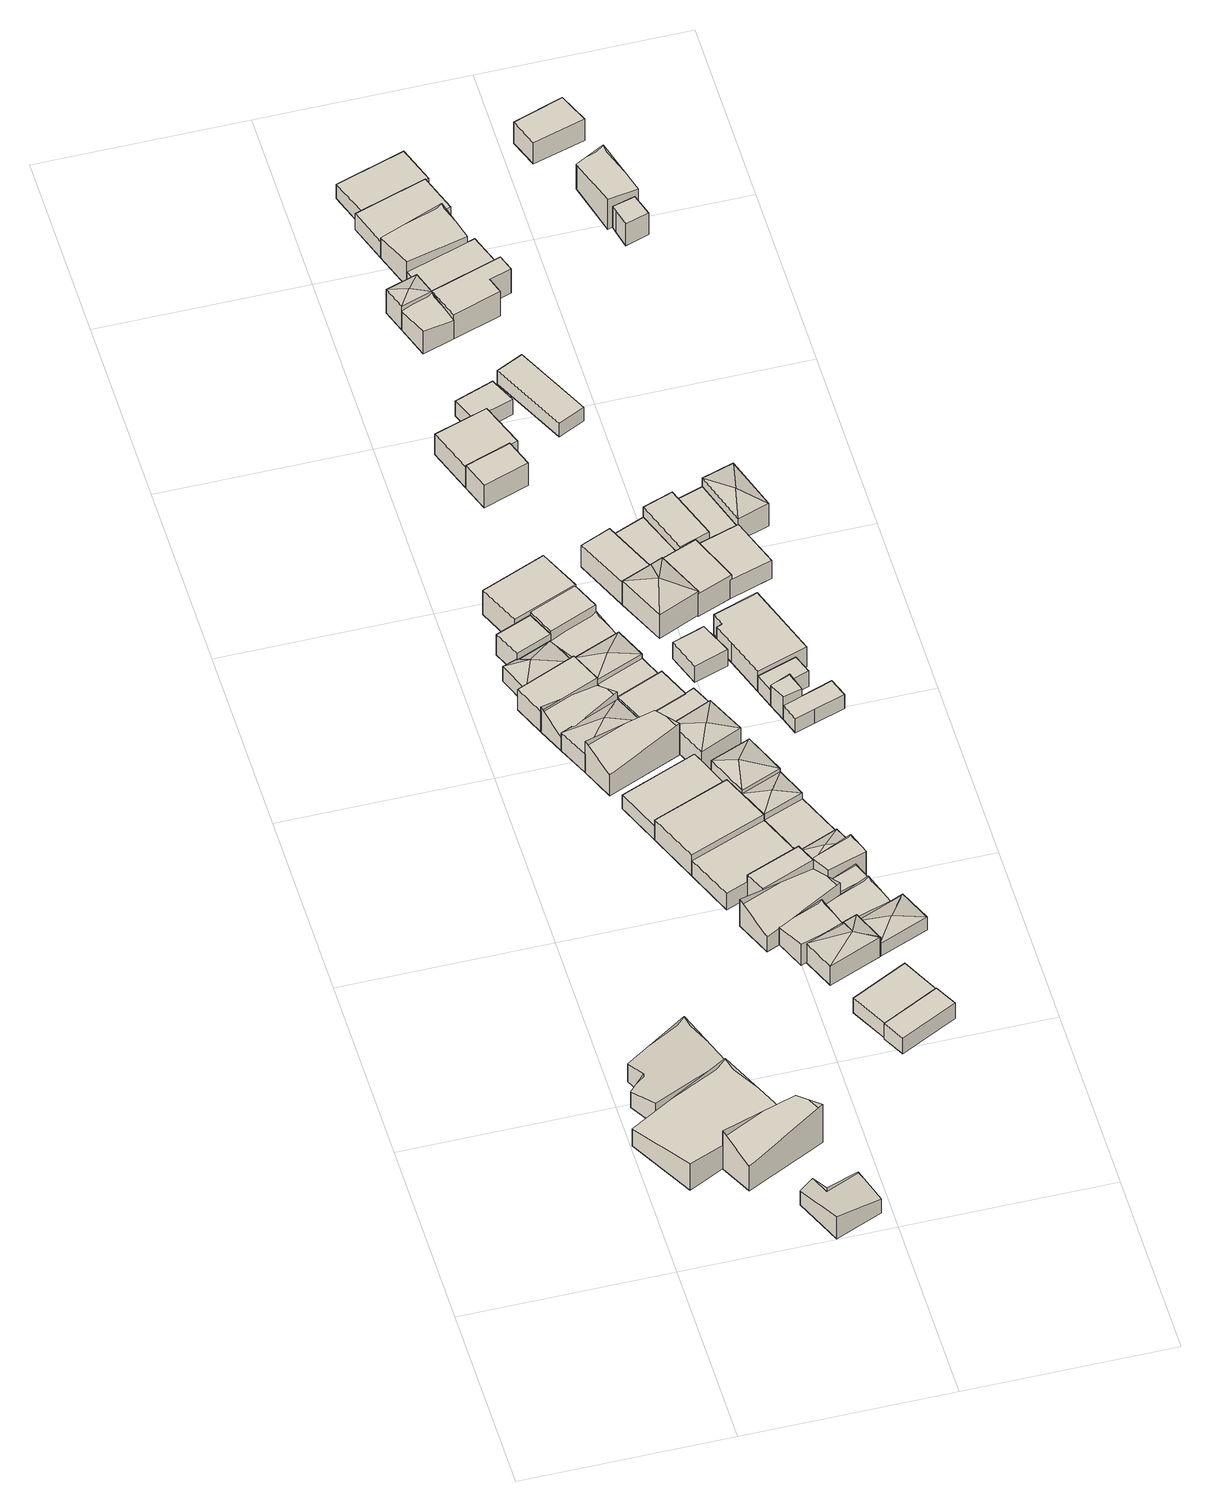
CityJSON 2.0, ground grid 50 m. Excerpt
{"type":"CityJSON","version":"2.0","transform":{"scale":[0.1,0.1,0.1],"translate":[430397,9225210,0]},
"CityObjects":{
"building1":{"type":"Building","attributes":{"Building Type":"Residential","Roof Shape":"gable","Roof Material":"Concrete Glazed Tile","Roof Material Code":1,"Roof Direction":"southwest","Building Height":5.46,"Roof Slope":25,"Footprint Area":488.74,"Solar PV Capacity Low":61.19,"Solar PV Capacity High":80.37,"Solar Annual Energy Low":88239,"Solar Annual Energy High":116292,"Suitable PV Area":365.33},"geometry":[{"type":"MultiSurface","lod":"2.2","boundaries":[[[0,1,2,3]],[[3,2,4,5]],[[2,1,6,4]],[[1,0,7,6]],[[0,3,5,7]],[[5,4,6,7]]]}]},
"building2":{"type":"Building","attributes":{"Building Type":"Residential","Roof Shape":"gable","Roof Material":"Concrete Glazed Tile","Roof Material Code":1,"Roof Direction":"southwest","Building Height":5.12,"Roof Slope":31.2,"Footprint Area":260.22,"Solar PV Capacity Low":32.58,"Solar PV Capacity High":42.79,"Solar Annual Energy Low":46981,"Solar Annual Energy High":61917,"Suitable PV Area":194.51},"geometry":[{"type":"MultiSurface","lod":"2.2","boundaries":[[[8,9,10,11,12,13]],[[13,12,14,15]],[[12,11,16,14]],[[11,10,17,16]],[[10,9,18,17]],[[9,8,19,18]],[[8,13,15,19]],[[15,14,16,17,18,19]]]}]},
"building3":{"type":"Building","attributes":{"Building Type":"Residential","Roof Shape":"gable","Roof Material":"Concrete Glazed Tile","Roof Material Code":1,"Roof Direction":"southwest","Building Height":7.86,"Roof Slope":32.3,"Footprint Area":186.36,"Solar PV Capacity Low":23.33,"Solar PV Capacity High":30.65,"Solar Annual Energy Low":33645,"Solar Annual Energy High":44342,"Suitable PV Area":139.3},"geometry":[{"type":"MultiSurface","lod":"2.2","boundaries":[[[20,21,22,23]],[[23,22,24,25]],[[22,21,26,24]],[[21,20,27,26]],[[20,23,25,27]],[[25,24,26,27]]]}]},
"building4":{"type":"Building","attributes":{"Building Type":"Residential","Roof Shape":"gable","Roof Material":"Concrete Glazed Tile","Roof Material Code":1,"Roof Direction":"southwest","Building Height":4.59,"Roof Slope":34.9,"Footprint Area":116.69,"Solar PV Capacity Low":14.61,"Solar PV Capacity High":19.19,"Solar Annual Energy Low":21068,"Solar Annual Energy High":27765,"Suitable PV Area":87.23},"geometry":[{"type":"MultiSurface","lod":"2.2","boundaries":[[[28,29,30,31,32,33]],[[33,32,34,35]],[[32,31,36,34]],[[31,30,37,36]],[[30,29,38,37]],[[29,28,39,38]],[[28,33,35,39]],[[35,34,36,37,38,39]]]}]},
"building5":{"type":"Building","attributes":{"Building Type":"Residential","Roof Shape":"flat","Roof Material":"Clay Tile Shingle","Roof Material Code":3,"Roof Direction":"southwest","Building Height":6.67,"Roof Slope":5.3,"Footprint Area":129.65,"Solar PV Capacity Low":16.23,"Solar PV Capacity High":21.32,"Solar Annual Energy Low":23408,"Solar Annual Energy High":30849,"Suitable PV Area":96.91},"geometry":[{"type":"MultiSurface","lod":"2.2","boundaries":[[[40,41,42,43]],[[43,42,44,45]],[[42,41,46,44]],[[41,40,47,46]],[[40,43,45,47]],[[45,44,46,47]]]}]},
"building6":{"type":"Building","attributes":{"Building Type":"Residential","Roof Shape":"hip","Roof Material":"Clay Tile Shingle","Roof Material Code":3,"Roof Direction":"southwest","Building Height":4.69,"Roof Slope":30,"Footprint Area":107.22,"Solar PV Capacity Low":13.43,"Solar PV Capacity High":17.63,"Solar Annual Energy Low":19359,"Solar Annual Energy High":25513,"Suitable PV Area":80.15},"geometry":[{"type":"MultiSurface","lod":"2.2","boundaries":[[[48,49,50,51,52,43]],[[43,52,53,54]],[[52,51,55,53]],[[51,50,56,55]],[[50,49,57,56]],[[49,48,58,57]],[[48,43,54,58]],[[54,53,59]],[[53,55,59]],[[55,56,59]],[[56,57,59]],[[57,58,59]],[[58,54,59]]]}]},
"building7":{"type":"Building","attributes":{"Building Type":"Residential","Roof Shape":"gable","Roof Material":"Concrete Glazed Tile","Roof Material Code":1,"Roof Direction":"southwest","Building Height":4.28,"Roof Slope":34.7,"Footprint Area":110.18,"Solar PV Capacity Low":13.8,"Solar PV Capacity High":18.12,"Solar Annual Energy Low":19893,"Solar Annual Energy High":26217,"Suitable PV Area":82.36},"geometry":[{"type":"MultiSurface","lod":"2.2","boundaries":[[[41,60,61,42]],[[42,61,62,63]],[[61,60,64,62]],[[60,41,65,64]],[[41,42,63,65]],[[63,62,64,65]]]}]},
"building8":{"type":"Building","attributes":{"Building Type":"Residential","Roof Shape":"shed","Roof Material":"Clay Tile Shingle","Roof Material Code":3,"Roof Direction":"southwest","Building Height":6.58,"Roof Slope":15.6,"Footprint Area":68.21,"Solar PV Capacity Low":8.54,"Solar PV Capacity High":11.22,"Solar Annual Energy Low":12315,"Solar Annual Energy High":16230,"Suitable PV Area":50.99},"geometry":[{"type":"MultiSurface","lod":"2.2","boundaries":[[[66,49,48,67]],[[67,48,68,69]],[[48,49,70,68]],[[49,66,71,70]],[[66,67,69,71]],[[69,68,70,71]]]}]},
"building9":{"type":"Building","attributes":{"Building Type":"Residential","Roof Shape":"hip","Roof Material":"Concrete Glazed Tile","Roof Material Code":1,"Roof Direction":"southwest","Building Height":5.85,"Roof Slope":26.1,"Footprint Area":129.45,"Solar PV Capacity Low":16.21,"Solar PV Capacity High":21.29,"Solar Annual Energy Low":23371,"Solar Annual Energy High":30801,"Suitable PV Area":96.76},"geometry":[{"type":"MultiSurface","lod":"2.2","boundaries":[[[61,60,72,73]],[[73,72,74,75]],[[72,60,76,74]],[[60,61,77,76]],[[61,73,75,77]],[[75,74,78]],[[74,76,78]],[[76,77,78]],[[77,75,78]]]}]},
"building10":{"type":"Building","attributes":{"Building Type":"Residential","Roof Shape":"gable","Roof Material":"Concrete Glazed Tile","Roof Material Code":1,"Roof Direction":"southwest","Building Height":6.79,"Roof Slope":26,"Footprint Area":167.78,"Solar PV Capacity Low":21.01,"Solar PV Capacity High":27.59,"Solar Annual Energy Low":30291,"Solar Annual Energy High":39921,"Suitable PV Area":125.41},"geometry":[{"type":"MultiSurface","lod":"2.2","boundaries":[[[72,79,80,81]],[[81,80,82,83]],[[80,79,84,82]],[[79,72,85,84]],[[72,81,83,85]],[[83,82,84,85]]]}]},
"building11":{"type":"Building","attributes":{"Building Type":"Residential","Roof Shape":"flat","Roof Material":"Concrete Glazed Tile","Roof Material Code":1,"Roof Direction":"southwest","Building Height":4.44,"Roof Slope":10.6,"Footprint Area":231.5,"Solar PV Capacity Low":28.99,"Solar PV Capacity High":38.07,"Solar Annual Energy Low":41797,"Solar Annual Energy High":55084,"Suitable PV Area":173.05},"geometry":[{"type":"MultiSurface","lod":"2.2","boundaries":[[[86,87,88,89]],[[89,88,90,91]],[[88,87,92,90]],[[87,86,93,92]],[[86,89,91,93]],[[91,90,92,93]]]}]},
"building12":{"type":"Building","attributes":{"Building Type":"Residential","Roof Shape":"shed","Roof Material":"Concrete Glazed Tile","Roof Material Code":1,"Roof Direction":"southwest","Building Height":6.39,"Roof Slope":15,"Footprint Area":261.84,"Solar PV Capacity Low":32.78,"Solar PV Capacity High":43.06,"Solar Annual Energy Low":47273,"Solar Annual Energy High":62302,"Suitable PV Area":195.72},"geometry":[{"type":"MultiSurface","lod":"2.2","boundaries":[[[87,94,95,88]],[[88,95,96,97]],[[95,94,98,96]],[[94,87,99,98]],[[87,88,97,99]],[[97,96,98,99]]]}]},
"building13":{"type":"Building","attributes":{"Building Type":"Residential","Roof Shape":"shed","Roof Material":"Concrete Glazed Tile","Roof Material Code":1,"Roof Direction":"southwest","Building Height":4.94,"Roof Slope":12.3,"Footprint Area":248.38,"Solar PV Capacity Low":31.1,"Solar PV Capacity High":40.85,"Solar Annual Energy Low":44843,"Solar Annual Energy High":59100,"Suitable PV Area":185.66},"geometry":[{"type":"MultiSurface","lod":"2.2","boundaries":[[[94,100,101,102,103,95]],[[95,103,104,105]],[[103,102,106,104]],[[102,101,107,106]],[[101,100,108,107]],[[100,94,109,108]],[[94,95,105,109]],[[105,104,106,107,108,109]]]}]},
"building14":{"type":"Building","attributes":{"Building Type":"Residential","Roof Shape":"gable","Roof Material":"Concrete Glazed Tile","Roof Material Code":1,"Roof Direction":"southwest","Building Height":4.14,"Roof Slope":27.3,"Footprint Area":0,"Solar PV Capacity Low":0,"Solar PV Capacity High":0,"Solar Annual Energy Low":0,"Solar Annual Energy High":0,"Suitable PV Area":0}},
"building15":{"type":"Building","attributes":{"Building Type":"Residential","Roof Shape":"shed","Roof Material":"Clay Tile Shingle","Roof Material Code":3,"Roof Direction":"southwest","Building Height":7.6,"Roof Slope":15.8,"Footprint Area":188.41,"Solar PV Capacity Low":23.59,"Solar PV Capacity High":30.98,"Solar Annual Energy Low":34017,"Solar Annual Energy High":44831,"Suitable PV Area":140.84},"geometry":[{"type":"MultiSurface","lod":"2.2","boundaries":[[[110,111,112,113]],[[113,112,114,115]],[[112,111,116,114]],[[111,110,117,116]],[[110,113,115,117]],[[115,114,116,117]]]}]},
"building16":{"type":"Building","attributes":{"Building Type":"Residential","Roof Shape":"gable","Roof Material":"Concrete Glazed Tile","Roof Material Code":1,"Roof Direction":"southwest","Building Height":5.64,"Roof Slope":29,"Footprint Area":90.35,"Solar PV Capacity Low":11.31,"Solar PV Capacity High":14.86,"Solar Annual Energy Low":16312,"Solar Annual Energy High":21498,"Suitable PV Area":67.54},"geometry":[{"type":"MultiSurface","lod":"2.2","boundaries":[[[118,119,120,121]],[[121,120,122,123]],[[120,119,124,122]],[[119,118,125,124]],[[118,121,123,125]],[[123,122,124,125]]]}]},
"building17":{"type":"Building","attributes":{"Building Type":"Residential","Roof Shape":"gable","Roof Material":"Concrete Aluminum Tile","Roof Material Code":2,"Roof Direction":"southwest","Building Height":4.82,"Roof Slope":28.1,"Footprint Area":193.83,"Solar PV Capacity Low":24.27,"Solar PV Capacity High":31.88,"Solar Annual Energy Low":34995,"Solar Annual Energy High":46121,"Suitable PV Area":144.89},"geometry":[{"type":"MultiSurface","lod":"2.2","boundaries":[[[126,127,128,129]],[[129,128,130,131]],[[128,127,132,130]],[[127,126,133,132]],[[126,129,131,133]],[[131,130,132,133]]]}]},
"building18":{"type":"Building","attributes":{"Building Type":"Residential","Roof Shape":"shed","Roof Material":"Concrete Glazed Tile","Roof Material Code":1,"Roof Direction":"southwest","Building Height":7.52,"Roof Slope":13.4,"Footprint Area":74.11,"Solar PV Capacity Low":9.28,"Solar PV Capacity High":12.19,"Solar Annual Energy Low":13380,"Solar Annual Energy High":17634,"Suitable PV Area":55.4},"geometry":[{"type":"MultiSurface","lod":"2.2","boundaries":[[[134,135,136,129]],[[129,136,137,138]],[[136,135,139,137]],[[135,134,140,139]],[[134,129,138,140]],[[138,137,139,140]]]}]},
"building19":{"type":"Building","attributes":{"Building Type":"Residential","Roof Shape":"flat","Roof Material":"Concrete Glazed Tile","Roof Material Code":1,"Roof Direction":"southwest","Building Height":7.75,"Roof Slope":8.9,"Footprint Area":91.03,"Solar PV Capacity Low":11.4,"Solar PV Capacity High":14.97,"Solar Annual Energy Low":16435,"Solar Annual Energy High":21660,"Suitable PV Area":68.05},"geometry":[{"type":"MultiSurface","lod":"2.2","boundaries":[[[48,141,142,67]],[[67,142,143,144]],[[142,141,145,143]],[[141,48,146,145]],[[48,67,144,146]],[[144,143,145,146]]]}]},
"building20":{"type":"Building","attributes":{"Building Type":"Residential","Roof Shape":"gable","Roof Material":"Concrete Glazed Tile","Roof Material Code":1,"Roof Direction":"southwest","Building Height":4.44,"Roof Slope":29.7,"Footprint Area":99.52,"Solar PV Capacity Low":12.46,"Solar PV Capacity High":16.37,"Solar Annual Energy Low":17967,"Solar Annual Energy High":23679,"Suitable PV Area":74.39},"geometry":[{"type":"MultiSurface","lod":"2.2","boundaries":[[[43,147,141,48]],[[48,141,148,149]],[[141,147,150,148]],[[147,43,151,150]],[[43,48,149,151]],[[149,148,150,151]]]}]},
"building21":{"type":"Building","attributes":{"Building Type":"Residential","Roof Shape":"hip","Roof Material":"Concrete Glazed Tile","Roof Material Code":1,"Roof Direction":"southwest","Building Height":6.17,"Roof Slope":27.1,"Footprint Area":117.19,"Solar PV Capacity Low":14.67,"Solar PV Capacity High":19.27,"Solar Annual Energy Low":21157,"Solar Annual Energy High":27884,"Suitable PV Area":87.6},"geometry":[{"type":"MultiSurface","lod":"2.2","boundaries":[[[152,120,153,154,155,156,157]],[[157,156,158,159]],[[156,155,160,158]],[[155,154,161,160]],[[154,153,162,161]],[[153,120,163,162]],[[120,152,164,163]],[[152,157,159,164]],[[159,158,165]],[[158,160,165]],[[160,161,165]],[[161,162,165]],[[162,163,165]],[[163,164,165]],[[164,159,165]]]}]},
"building22":{"type":"Building","attributes":{"Building Type":"Residential","Roof Shape":"hip","Roof Material":"Concrete Glazed Tile","Roof Material Code":1,"Roof Direction":"southwest","Building Height":5.99,"Roof Slope":25.7,"Footprint Area":102.32,"Solar PV Capacity Low":12.81,"Solar PV Capacity High":16.83,"Solar Annual Energy Low":18473,"Solar Annual Energy High":24346,"Suitable PV Area":76.48},"geometry":[{"type":"MultiSurface","lod":"2.2","boundaries":[[[43,42,166,147]],[[147,166,167,168]],[[166,42,169,167]],[[42,43,170,169]],[[43,147,168,170]],[[168,167,171]],[[167,169,171]],[[169,170,171]],[[170,168,171]]]}]},
"building23":{"type":"Building","attributes":{"Building Type":"Residential","Roof Shape":"flat","Roof Material":"Concrete Glazed Tile","Roof Material Code":1,"Roof Direction":"southwest","Building Height":4.7,"Roof Slope":12.2,"Footprint Area":86.57,"Solar PV Capacity Low":10.84,"Solar PV Capacity High":14.24,"Solar Annual Energy Low":15630,"Solar Annual Energy High":20599,"Suitable PV Area":64.71},"geometry":[{"type":"MultiSurface","lod":"2.2","boundaries":[[[42,61,172,166]],[[166,172,173,174]],[[172,61,175,173]],[[61,42,176,175]],[[42,166,174,176]],[[174,173,175,176]]]}]},
"building24":{"type":"Building","attributes":{"Building Type":"Residential","Roof Shape":"flat","Roof Material":"Concrete Glazed Tile","Roof Material Code":1,"Roof Direction":"southwest","Building Height":4.85,"Roof Slope":8.3,"Footprint Area":153.51,"Solar PV Capacity Low":19.22,"Solar PV Capacity High":25.24,"Solar Annual Energy Low":27715,"Solar Annual Energy High":36527,"Suitable PV Area":114.75},"geometry":[{"type":"MultiSurface","lod":"2.2","boundaries":[[[177,178,179,180]],[[180,179,181,182]],[[179,178,183,181]],[[178,177,184,183]],[[177,180,182,184]],[[182,181,183,184]]]}]},
"building25":{"type":"Building","attributes":{"Building Type":"Residential","Roof Shape":"flat","Roof Material":"Concrete Glazed Tile","Roof Material Code":1,"Roof Direction":"southwest","Building Height":6.49,"Roof Slope":11.8,"Footprint Area":101.92,"Solar PV Capacity Low":12.76,"Solar PV Capacity High":16.76,"Solar Annual Energy Low":18401,"Solar Annual Energy High":24251,"Suitable PV Area":76.18},"geometry":[{"type":"MultiSurface","lod":"2.2","boundaries":[[[61,73,185,186,187,172]],[[172,187,188,189]],[[187,186,190,188]],[[186,185,191,190]],[[185,73,192,191]],[[73,61,193,192]],[[61,172,189,193]],[[189,188,190,191,192,193]]]}]},
"building26":{"type":"Building","attributes":{"Building Type":"Residential","Roof Shape":"flat","Roof Material":"Concrete Glazed Tile","Roof Material Code":1,"Roof Direction":"southwest","Building Height":5.09,"Roof Slope":10.4,"Footprint Area":92.66,"Solar PV Capacity Low":11.6,"Solar PV Capacity High":15.24,"Solar Annual Energy Low":16728,"Solar Annual Energy High":22047,"Suitable PV Area":69.26},"geometry":[{"type":"MultiSurface","lod":"2.2","boundaries":[[[194,195,196,179]],[[179,196,197,198]],[[196,195,199,197]],[[195,194,200,199]],[[194,179,198,200]],[[198,197,199,200]]]}]},
"building27":{"type":"Building","attributes":{"Building Type":"Residential","Roof Shape":"gable","Roof Material":"Concrete Glazed Tile","Roof Material Code":1,"Roof Direction":"southwest","Building Height":4.15,"Roof Slope":31.9,"Footprint Area":0,"Solar PV Capacity Low":0,"Solar PV Capacity High":0,"Solar Annual Energy Low":0,"Solar Annual Energy High":0,"Suitable PV Area":0}},
"building28":{"type":"Building","attributes":{"Building Type":"Residential","Roof Shape":"shed","Roof Material":"Concrete Glazed Tile","Roof Material Code":1,"Roof Direction":"southwest","Building Height":6.4,"Roof Slope":13.4,"Footprint Area":61.75,"Solar PV Capacity Low":7.73,"Solar PV Capacity High":10.15,"Solar Annual Energy Low":11148,"Solar Annual Energy High":14692,"Suitable PV Area":46.16},"geometry":[{"type":"MultiSurface","lod":"2.2","boundaries":[[[201,202,203,204,187,81]],[[81,187,205,206]],[[187,204,207,205]],[[204,203,208,207]],[[203,202,209,208]],[[202,201,210,209]],[[201,81,206,210]],[[205,207,208,209,210,206]]]}]},
"building29":{"type":"Building","attributes":{"Building Type":"Residential","Roof Shape":"shed","Roof Material":"Concrete Glazed Tile","Roof Material Code":1,"Roof Direction":"southwest","Building Height":6.25,"Roof Slope":15.9,"Footprint Area":0,"Solar PV Capacity Low":0,"Solar PV Capacity High":0,"Solar Annual Energy Low":0,"Solar Annual Energy High":0,"Suitable PV Area":0}},
"building30":{"type":"Building","attributes":{"Building Type":"Residential","Roof Shape":"hip","Roof Material":"Concrete Glazed Tile","Roof Material Code":1,"Roof Direction":"southwest","Building Height":7.3,"Roof Slope":22,"Footprint Area":114.95,"Solar PV Capacity Low":14.39,"Solar PV Capacity High":18.9,"Solar Annual Energy Low":20754,"Solar Annual Energy High":27352,"Suitable PV Area":85.93},"geometry":[{"type":"MultiSurface","lod":"2.2","boundaries":[[[211,212,202,201]],[[201,202,213,214]],[[202,212,215,213]],[[212,211,216,215]],[[211,201,214,216]],[[214,213,217]],[[213,215,217]],[[215,216,217]],[[216,214,217]]]}]},
"building31":{"type":"Building","attributes":{"Building Type":"Residential","Roof Shape":"hip","Roof Material":"Concrete Glazed Tile","Roof Material Code":1,"Roof Direction":"southwest","Building Height":7.57,"Roof Slope":27.5,"Footprint Area":115.87,"Solar PV Capacity Low":14.51,"Solar PV Capacity High":19.05,"Solar Annual Energy Low":20919,"Solar Annual Energy High":27570,"Suitable PV Area":86.61},"geometry":[{"type":"MultiSurface","lod":"2.2","boundaries":[[[218,219,220,221]],[[221,220,222,223]],[[220,219,224,222]],[[219,218,225,224]],[[218,221,223,225]],[[223,222,226]],[[222,224,226]],[[224,225,226]],[[225,223,226]]]}]},
"building32":{"type":"Building","attributes":{"Building Type":"Residential","Roof Shape":"gable","Roof Material":"Asbestos Sheet","Roof Material Code":4,"Roof Direction":"southwest","Building Height":4.22,"Roof Slope":32.7,"Footprint Area":98.85,"Solar PV Capacity Low":12.38,"Solar PV Capacity High":16.26,"Solar Annual Energy Low":17847,"Solar Annual Energy High":23521,"Suitable PV Area":73.89},"geometry":[{"type":"MultiSurface","lod":"2.2","boundaries":[[[152,227,228,121]],[[121,228,229,230]],[[228,227,231,229]],[[227,152,232,231]],[[152,121,230,232]],[[230,229,231,232]]]}]},
"building33":{"type":"Building","attributes":{"Building Type":"Residential","Roof Shape":"hip","Roof Material":"Concrete Glazed Tile","Roof Material Code":1,"Roof Direction":"southwest","Building Height":6.69,"Roof Slope":23.9,"Footprint Area":83.26,"Solar PV Capacity Low":10.42,"Solar PV Capacity High":13.69,"Solar Annual Energy Low":15032,"Solar Annual Energy High":19810,"Suitable PV Area":62.24},"geometry":[{"type":"MultiSurface","lod":"2.2","boundaries":[[[95,233,220,219]],[[219,220,234,235]],[[220,233,236,234]],[[233,95,96,236]],[[95,219,235,96]],[[235,234,237]],[[234,236,237]],[[236,96,237]],[[96,235,237]]]}]},
"building34":{"type":"Building","attributes":{"Building Type":"Residential","Roof Shape":"flat","Roof Material":"Concrete Glazed Tile","Roof Material Code":1,"Roof Direction":"southwest","Building Height":7.34,"Roof Slope":7.7,"Footprint Area":82.09,"Solar PV Capacity Low":10.28,"Solar PV Capacity High":13.5,"Solar Annual Energy Low":14820,"Solar Annual Energy High":19532,"Suitable PV Area":61.36},"geometry":[{"type":"MultiSurface","lod":"2.2","boundaries":[[[238,239,240,241]],[[241,240,242,243]],[[240,239,244,242]],[[239,238,245,244]],[[238,241,243,245]],[[243,242,244,245]]]}]},
"building35":{"type":"Building","attributes":{"Building Type":"Residential","Roof Shape":"shed","Roof Material":"Concrete Glazed Tile","Roof Material Code":1,"Roof Direction":"southwest","Building Height":6.49,"Roof Slope":15.7,"Footprint Area":163.23,"Solar PV Capacity Low":20.44,"Solar PV Capacity High":26.84,"Solar Annual Energy Low":29470,"Solar Annual Energy High":38839,"Suitable PV Area":122.01},"geometry":[{"type":"MultiSurface","lod":"2.2","boundaries":[[[246,247,239,248]],[[248,239,249,250]],[[239,247,251,249]],[[247,246,252,251]],[[246,248,250,252]],[[250,249,251,252]]]}]},
"building36":{"type":"Building","attributes":{"Building Type":"Residential","Roof Shape":"shed","Roof Material":"Concrete Glazed Tile","Roof Material Code":1,"Roof Direction":"southwest","Building Height":4.91,"Roof Slope":15.9,"Footprint Area":129.59,"Solar PV Capacity Low":16.23,"Solar PV Capacity High":21.31,"Solar Annual Energy Low":23397,"Solar Annual Energy High":30835,"Suitable PV Area":96.87},"geometry":[{"type":"MultiSurface","lod":"2.2","boundaries":[[[103,253,233,95]],[[95,233,254,255]],[[233,253,256,254]],[[253,103,257,256]],[[103,95,255,257]],[[254,256,257,255]]]}]},
"building37":{"type":"Building","attributes":{"Building Type":"Residential","Roof Shape":"gable","Roof Material":"Concrete Glazed Tile","Roof Material Code":1,"Roof Direction":"southwest","Building Height":5.05,"Roof Slope":25.3,"Footprint Area":33.87,"Solar PV Capacity Low":4.24,"Solar PV Capacity High":5.57,"Solar Annual Energy Low":6115,"Solar Annual Energy High":8060,"Suitable PV Area":25.32},"geometry":[{"type":"MultiSurface","lod":"2.2","boundaries":[[[128,228,258,259]],[[259,258,260,261]],[[258,228,262,260]],[[228,128,263,262]],[[128,259,261,263]],[[261,260,262,263]]]}]},
"building38":{"type":"Building","attributes":{"Building Type":"Residential","Roof Shape":"hip","Roof Material":"Concrete Glazed Tile","Roof Material Code":1,"Roof Direction":"southwest","Building Height":5.96,"Roof Slope":24.3,"Footprint Area":51.12,"Solar PV Capacity Low":6.4,"Solar PV Capacity High":8.41,"Solar Annual Energy Low":9229,"Solar Annual Energy High":12163,"Suitable PV Area":38.21},"geometry":[{"type":"MultiSurface","lod":"2.2","boundaries":[[[264,265,253,101]],[[101,253,266,267]],[[253,265,268,266]],[[265,264,269,268]],[[264,101,267,269]],[[267,266,270]],[[266,268,270]],[[268,269,270]],[[269,267,270]]]}]},
"building39":{"type":"Building","attributes":{"Building Type":"Residential","Roof Shape":"gable","Roof Material":"Asbestos Sheet","Roof Material Code":4,"Roof Direction":"southwest","Building Height":7.84,"Roof Slope":29.1,"Footprint Area":56.05,"Solar PV Capacity Low":7.02,"Solar PV Capacity High":9.22,"Solar Annual Energy Low":10120,"Solar Annual Energy High":13338,"Suitable PV Area":41.9},"geometry":[{"type":"MultiSurface","lod":"2.2","boundaries":[[[259,271,265,264]],[[264,265,272,273]],[[265,271,274,272]],[[271,259,275,274]],[[259,264,273,275]],[[273,272,274,275]]]}]},
"building40":{"type":"Building","attributes":{"Building Type":"Residential","Roof Shape":"hip","Roof Material":"Concrete Glazed Tile","Roof Material Code":1,"Roof Direction":"southwest","Building Height":4.09,"Roof Slope":28.1,"Footprint Area":109.19,"Solar PV Capacity Low":13.67,"Solar PV Capacity High":17.96,"Solar Annual Energy Low":19713,"Solar Annual Energy High":25980,"Suitable PV Area":81.62},"geometry":[{"type":"MultiSurface","lod":"2.2","boundaries":[[[156,276,277,157]],[[157,277,278,279]],[[277,276,280,278]],[[276,156,281,280]],[[156,157,279,281]],[[279,278,282]],[[278,280,282]],[[280,281,282]],[[281,279,282]]]}]},
"building41":{"type":"Building","attributes":{"Building Type":"Residential","Roof Shape":"shed","Roof Material":"Concrete Glazed Tile","Roof Material Code":1,"Roof Direction":"southwest","Building Height":6.95,"Roof Slope":10.8,"Footprint Area":113.17,"Solar PV Capacity Low":14.17,"Solar PV Capacity High":18.61,"Solar Annual Energy Low":20433,"Solar Annual Energy High":26929,"Suitable PV Area":84.6},"geometry":[{"type":"MultiSurface","lod":"2.2","boundaries":[[[283,284,285,286]],[[286,285,287,288]],[[285,284,289,287]],[[284,283,290,289]],[[283,286,288,290]],[[288,287,289,290]]]}]},
"building42":{"type":"Building","attributes":{"Building Type":"Residential","Roof Shape":"shed","Roof Material":"Concrete Glazed Tile","Roof Material Code":1,"Roof Direction":"southwest","Building Height":4.7,"Roof Slope":19.2,"Footprint Area":71.37,"Solar PV Capacity Low":8.94,"Solar PV Capacity High":11.74,"Solar Annual Energy Low":12886,"Solar Annual Energy High":16983,"Suitable PV Area":53.35},"geometry":[{"type":"MultiSurface","lod":"2.2","boundaries":[[[291,292,293,294]],[[294,293,295,296]],[[293,292,297,295]],[[292,291,298,297]],[[291,294,296,298]],[[296,295,297,298]]]}]},
"building43":{"type":"Building","attributes":{"Building Type":"Residential","Roof Shape":"flat","Roof Material":"Concrete Glazed Tile","Roof Material Code":1,"Roof Direction":"southwest","Building Height":5.31,"Roof Slope":7.9,"Footprint Area":72.62,"Solar PV Capacity Low":9.09,"Solar PV Capacity High":11.94,"Solar Annual Energy Low":13111,"Solar Annual Energy High":17279,"Suitable PV Area":54.28},"geometry":[{"type":"MultiSurface","lod":"2.2","boundaries":[[[299,300,301,302]],[[302,301,303,304]],[[301,300,305,303]],[[300,299,306,305]],[[299,302,304,306]],[[304,303,305,306]]]}]},
"building44":{"type":"Building","attributes":{"Building Type":"Residential","Roof Shape":"hip","Roof Material":"Concrete Glazed Tile","Roof Material Code":1,"Roof Direction":"southwest","Building Height":7.67,"Roof Slope":20.6,"Footprint Area":47.82,"Solar PV Capacity Low":5.99,"Solar PV Capacity High":7.86,"Solar Annual Energy Low":8634,"Solar Annual Energy High":11379,"Suitable PV Area":35.75},"geometry":[{"type":"MultiSurface","lod":"2.2","boundaries":[[[307,308,309,310]],[[310,309,311,312]],[[309,308,313,311]],[[308,307,314,313]],[[307,310,312,314]],[[312,311,315]],[[311,313,315]],[[313,314,315]],[[314,312,315]]]}]},
"building45":{"type":"Building","attributes":{"Building Type":"Residential","Roof Shape":"gable","Roof Material":"Concrete Glazed Tile","Roof Material Code":1,"Roof Direction":"southwest","Building Height":6.09,"Roof Slope":29,"Footprint Area":67.5,"Solar PV Capacity Low":8.45,"Solar PV Capacity High":11.1,"Solar Annual Energy Low":12186,"Solar Annual Energy High":16061,"Suitable PV Area":50.45},"geometry":[{"type":"MultiSurface","lod":"2.2","boundaries":[[[310,309,316,317]],[[317,316,318,319]],[[316,309,320,318]],[[309,310,321,320]],[[310,317,319,321]],[[319,318,320,321]]]}]},
"building46":{"type":"Building","attributes":{"Building Type":"Residential","Roof Shape":"hip","Roof Material":"Concrete Glazed Tile","Roof Material Code":1,"Roof Direction":"southwest","Building Height":7.65,"Roof Slope":23.6,"Footprint Area":142.18,"Solar PV Capacity Low":17.8,"Solar PV Capacity High":23.38,"Solar Annual Energy Low":25669,"Solar Annual Energy High":33830,"Suitable PV Area":106.28},"geometry":[{"type":"MultiSurface","lod":"2.2","boundaries":[[[322,283,286,323,324]],[[324,323,325,326]],[[323,286,327,325]],[[286,283,328,327]],[[283,322,329,328]],[[322,324,326,329]],[[326,325,330]],[[325,327,330]],[[327,328,330]],[[328,329,330]],[[329,326,330]]]}]},
"building47":{"type":"Building","attributes":{"Building Type":"Residential","Roof Shape":"shed","Roof Material":"Concrete Glazed Tile","Roof Material Code":1,"Roof Direction":"southwest","Building Height":4.25,"Roof Slope":18.7,"Footprint Area":126.13,"Solar PV Capacity Low":15.79,"Solar PV Capacity High":20.74,"Solar Annual Energy Low":22771,"Solar Annual Energy High":30011,"Suitable PV Area":94.28},"geometry":[{"type":"MultiSurface","lod":"2.2","boundaries":[[[284,283,331,332]],[[332,331,333,334]],[[331,283,335,333]],[[283,284,336,335]],[[284,332,334,336]],[[334,333,335,336]]]}]},
"building48":{"type":"Building","attributes":{"Building Type":"Residential","Roof Shape":"gable","Roof Material":"Concrete Glazed Tile","Roof Material Code":1,"Roof Direction":"southwest","Building Height":6.68,"Roof Slope":25,"Footprint Area":23.49,"Solar PV Capacity Low":2.94,"Solar PV Capacity High":3.86,"Solar Annual Energy Low":4240,"Solar Annual Energy High":5589,"Suitable PV Area":17.56},"geometry":[{"type":"MultiSurface","lod":"2.2","boundaries":[[[337,338,339,340]],[[340,339,341,342]],[[339,338,343,341]],[[338,337,344,343]],[[337,340,342,344]],[[342,341,343,344]]]}]},
"building49":{"type":"Building","attributes":{"Building Type":"Residential","Roof Shape":"flat","Roof Material":"Concrete Glazed Tile","Roof Material Code":1,"Roof Direction":"southwest","Building Height":7.42,"Roof Slope":6.7,"Footprint Area":116.36,"Solar PV Capacity Low":14.57,"Solar PV Capacity High":19.14,"Solar Annual Energy Low":21008,"Solar Annual Energy High":27687,"Suitable PV Area":86.98},"geometry":[{"type":"MultiSurface","lod":"2.2","boundaries":[[[322,324,345,346,347,348]],[[348,347,349,350]],[[347,346,351,349]],[[346,345,352,351]],[[345,324,353,352]],[[324,322,354,353]],[[322,348,350,354]],[[350,349,351,352,353,354]]]}]},
"building50":{"type":"Building","attributes":{"Building Type":"Residential","Roof Shape":"flat","Roof Material":"Concrete Glazed Tile","Roof Material Code":1,"Roof Direction":"southwest","Building Height":4.45,"Roof Slope":6.1,"Footprint Area":145.46,"Solar PV Capacity Low":18.21,"Solar PV Capacity High":23.92,"Solar Annual Energy Low":26262,"Solar Annual Energy High":34611,"Suitable PV Area":108.73},"geometry":[{"type":"MultiSurface","lod":"2.2","boundaries":[[[355,356,357,358]],[[358,357,359,360]],[[357,356,361,359]],[[356,355,362,361]],[[355,358,360,362]],[[360,359,361,362]]]}]},
"building51":{"type":"Building","attributes":{"Building Type":"Residential","Roof Shape":"flat","Roof Material":"Concrete Glazed Tile","Roof Material Code":1,"Roof Direction":"southwest","Building Height":5.04,"Roof Slope":9.6,"Footprint Area":49.83,"Solar PV Capacity Low":6.24,"Solar PV Capacity High":8.19,"Solar Annual Energy Low":8997,"Solar Annual Energy High":11857,"Suitable PV Area":37.25},"geometry":[{"type":"MultiSurface","lod":"2.2","boundaries":[[[363,364,338,365]],[[365,338,366,367]],[[338,364,368,366]],[[364,363,369,368]],[[363,365,367,369]],[[367,366,368,369]]]}]},
"building52":{"type":"Building","attributes":{"Building Type":"Residential","Roof Shape":"gable","Roof Material":"Concrete Glazed Tile","Roof Material Code":1,"Roof Direction":"southwest","Building Height":6.45,"Roof Slope":34.8,"Footprint Area":159.53,"Solar PV Capacity Low":19.97,"Solar PV Capacity High":26.24,"Solar Annual Energy Low":28803,"Solar Annual Energy High":37960,"Suitable PV Area":119.25},"geometry":[{"type":"MultiSurface","lod":"2.2","boundaries":[[[370,371,372,373]],[[373,372,374,375]],[[372,371,376,374]],[[371,370,377,376]],[[370,373,375,377]],[[375,374,376,377]]]}]},
"building53":{"type":"Building","attributes":{"Building Type":"Residential","Roof Shape":"flat","Roof Material":"Asbestos Sheet","Roof Material Code":4,"Roof Direction":"southwest","Building Height":6.54,"Roof Slope":6,"Footprint Area":242.54,"Solar PV Capacity Low":30.37,"Solar PV Capacity High":39.89,"Solar Annual Energy Low":43788,"Solar Annual Energy High":57709,"Suitable PV Area":181.3},"geometry":[{"type":"MultiSurface","lod":"2.2","boundaries":[[[378,379,380,381,382,364,383]],[[383,364,384,385]],[[364,382,386,384]],[[382,381,387,386]],[[381,380,388,387]],[[380,379,389,388]],[[379,378,390,389]],[[378,383,385,390]],[[385,384,386,387,388,389,390]]]}]},
"building54":{"type":"Building","attributes":{"Building Type":"Residential","Roof Shape":"flat","Roof Material":"Concrete Glazed Tile","Roof Material Code":1,"Roof Direction":"southwest","Building Height":5.24,"Roof Slope":11,"Footprint Area":183.16,"Solar PV Capacity Low":22.93,"Solar PV Capacity High":30.12,"Solar Annual Energy Low":33068,"Solar Annual Energy High":43580,"Suitable PV Area":136.91},"geometry":[{"type":"MultiSurface","lod":"2.2","boundaries":[[[391,392,371,393]],[[393,371,394,395]],[[371,392,396,394]],[[392,391,397,396]],[[391,393,395,397]],[[395,394,396,397]]]}]},
"building55":{"type":"Building","attributes":{"Building Type":"Residential","Roof Shape":"flat","Roof Material":"Concrete Glazed Tile","Roof Material Code":1,"Roof Direction":"southwest","Building Height":7.93,"Roof Slope":9.2,"Footprint Area":127.35,"Solar PV Capacity Low":15.94,"Solar PV Capacity High":20.94,"Solar Annual Energy Low":22992,"Solar Annual Energy High":30302,"Suitable PV Area":95.19},"geometry":[{"type":"MultiSurface","lod":"2.2","boundaries":[[[398,399,400,310,317,401]],[[401,317,402,403]],[[317,310,404,402]],[[310,400,405,404]],[[400,399,406,405]],[[399,398,407,406]],[[398,401,403,407]],[[403,402,404,405,406,407]]]}]},
"building56":{"type":"Building","attributes":{"Building Type":"Residential","Roof Shape":"flat","Roof Material":"Concrete Glazed Tile","Roof Material Code":1,"Roof Direction":"southwest","Building Height":4.55,"Roof Slope":11.1,"Footprint Area":63.19,"Solar PV Capacity Low":7.91,"Solar PV Capacity High":10.39,"Solar Annual Energy Low":11409,"Solar Annual Energy High":15036,"Suitable PV Area":47.24},"geometry":[{"type":"MultiSurface","lod":"2.2","boundaries":[[[408,409,340,339,410,411]],[[411,410,412,413]],[[410,339,414,412]],[[339,340,415,414]],[[340,409,416,415]],[[409,408,417,416]],[[408,411,413,417]],[[413,412,414,415,416,417]]]}]},
"building57":{"type":"Building","attributes":{"Building Type":"Residential","Roof Shape":"shed","Roof Material":"Concrete Glazed Tile","Roof Material Code":1,"Roof Direction":"southwest","Building Height":4.58,"Roof Slope":13,"Footprint Area":178.98,"Solar PV Capacity Low":22.41,"Solar PV Capacity High":29.43,"Solar Annual Energy Low":32313,"Solar Annual Energy High":42586,"Suitable PV Area":133.79},"geometry":[{"type":"MultiSurface","lod":"2.2","boundaries":[[[418,372,310,400]],[[400,310,419,420]],[[310,372,421,419]],[[372,418,422,421]],[[418,400,420,422]],[[420,419,421,422]]]}]},
"building58":{"type":"Building","attributes":{"Building Type":"Residential","Roof Shape":"shed","Roof Material":"Concrete Glazed Tile","Roof Material Code":1,"Roof Direction":"southwest","Building Height":4.47,"Roof Slope":16,"Footprint Area":174.15,"Solar PV Capacity Low":21.8,"Solar PV Capacity High":28.64,"Solar Annual Energy Low":31442,"Solar Annual Energy High":41437,"Suitable PV Area":130.18},"geometry":[{"type":"MultiSurface","lod":"2.2","boundaries":[[[423,424,425,426]],[[426,425,427,428]],[[425,424,429,427]],[[424,423,430,429]],[[423,426,428,430]],[[428,427,429,430]]]}]},
"building59":{"type":"Building","attributes":{"Building Type":"Residential","Roof Shape":"flat","Roof Material":"Concrete Glazed Tile","Roof Material Code":1,"Roof Direction":"southwest","Building Height":7.46,"Roof Slope":6.4,"Footprint Area":109.52,"Solar PV Capacity Low":13.71,"Solar PV Capacity High":18.01,"Solar Annual Energy Low":19774,"Solar Annual Energy High":26060,"Suitable PV Area":81.87},"geometry":[{"type":"MultiSurface","lod":"2.2","boundaries":[[[431,432,332,331]],[[331,332,433,434]],[[332,432,435,433]],[[432,431,436,435]],[[431,331,434,436]],[[434,433,435,436]]]}]},
"building60":{"type":"Building","attributes":{"Building Type":"Residential","Roof Shape":"shed","Roof Material":"Concrete Glazed Tile","Roof Material Code":1,"Roof Direction":"southwest","Building Height":5.5,"Roof Slope":15.6,"Footprint Area":141.38,"Solar PV Capacity Low":17.7,"Solar PV Capacity High":23.25,"Solar Annual Energy Low":25526,"Solar Annual Energy High":33641,"Suitable PV Area":105.69},"geometry":[{"type":"MultiSurface","lod":"2.2","boundaries":[[[348,347,437,438,439]],[[439,438,440,441]],[[438,437,442,440]],[[437,347,443,442]],[[347,348,444,443]],[[348,439,441,444]],[[441,440,442,443,444]]]}]},
"building61":{"type":"Building","attributes":{"Building Type":"Residential","Roof Shape":"flat","Roof Material":"Concrete Glazed Tile","Roof Material Code":1,"Roof Direction":"southwest","Building Height":4.42,"Roof Slope":9.1,"Footprint Area":110,"Solar PV Capacity Low":13.77,"Solar PV Capacity High":18.09,"Solar Annual Energy Low":19859,"Solar Annual Energy High":26173,"Suitable PV Area":82.22},"geometry":[{"type":"MultiSurface","lod":"2.2","boundaries":[[[439,445,432,431]],[[431,432,446,447]],[[432,445,448,446]],[[445,439,449,448]],[[439,431,447,449]],[[447,446,448,449]]]}]},
"building62":{"type":"Building","attributes":{"Building Type":"Residential","Roof Shape":"hip","Roof Material":"Concrete Glazed Tile","Roof Material Code":1,"Roof Direction":"southwest","Building Height":7.21,"Roof Slope":21.6,"Footprint Area":114.12,"Solar PV Capacity Low":14.29,"Solar PV Capacity High":18.77,"Solar Annual Energy Low":20604,"Solar Annual Energy High":27154,"Suitable PV Area":85.31},"geometry":[{"type":"MultiSurface","lod":"2.2","boundaries":[[[439,450,451,445]],[[445,451,452,453]],[[451,450,454,452]],[[450,439,455,454]],[[439,445,453,455]],[[453,452,456]],[[452,454,456]],[[454,455,456]],[[455,453,456]]]}]},
"building63":{"type":"Building","attributes":{"Building Type":"Residential","Roof Shape":"flat","Roof Material":"Concrete Glazed Tile","Roof Material Code":1,"Roof Direction":"southwest","Building Height":6.88,"Roof Slope":10.2,"Footprint Area":100.5,"Solar PV Capacity Low":12.58,"Solar PV Capacity High":16.53,"Solar Annual Energy Low":18144,"Solar Annual Energy High":23913,"Suitable PV Area":75.12},"geometry":[{"type":"MultiSurface","lod":"2.2","boundaries":[[[457,458,459,460]],[[460,459,461,462]],[[459,458,463,461]],[[458,457,464,463]],[[457,460,462,464]],[[462,461,463,464]]]}]},
"building64":{"type":"Building","attributes":{"Building Type":"Residential","Roof Shape":"shed","Roof Material":"Concrete Glazed Tile","Roof Material Code":1,"Roof Direction":"southwest","Building Height":6.9,"Roof Slope":13.6,"Footprint Area":34.14,"Solar PV Capacity Low":4.27,"Solar PV Capacity High":5.61,"Solar Annual Energy Low":6164,"Solar Annual Energy High":8124,"Suitable PV Area":25.52},"geometry":[{"type":"MultiSurface","lod":"2.2","boundaries":[[[465,466,467,468,469]],[[469,468,470,471]],[[468,467,472,470]],[[467,466,473,472]],[[466,465,474,473]],[[465,469,471,474]],[[471,470,472,473,474]]]}]},
"building65":{"type":"Building","attributes":{"Building Type":"Residential","Roof Shape":"gable","Roof Material":"Concrete Glazed Tile","Roof Material Code":1,"Roof Direction":"southwest","Building Height":7.97,"Roof Slope":28.6,"Footprint Area":101.64,"Solar PV Capacity Low":12.73,"Solar PV Capacity High":16.71,"Solar Annual Energy Low":18350,"Solar Annual Energy High":24184,"Suitable PV Area":75.98},"geometry":[{"type":"MultiSurface","lod":"2.2","boundaries":[[[475,476,477,478]],[[478,477,479,480]],[[477,476,481,479]],[[476,475,482,481]],[[475,478,480,482]],[[480,479,481,482]]]}]}
},
"vertices":[
[246,500,0],[4,382,0],[91,223,0],[336,345,0],[91,223,85],[336,345,55],[4,382,55],[246,500,86],
[193,645,0],[44,566,0],[67,516,0],[31,491,0],[69,426,0],[253,525,0],[69,426,71],[253,525,51],[31,491,51],[67,516,71],[44,566,58],[193,645,84],
[367,361,0],[176,265,0],[215,187,0],[406,282,0],[215,187,79],[406,282,123],[176,265,123],[367,361,79],
[443,124,0],[362,89,0],[343,132,0],[311,118,0],[361,1,0],[474,49,0],[361,1,71],[474,49,46],[311,118,46],[343,132,62],[362,89,71],[443,124,62],
[101,1680,0],[133,1604,0],[277,1666,0],[245,1742,0],[277,1666,67],[245,1742,67],[133,1604,67],[101,1680,67],
[213,1816,0],[128,1780,0],[126,1783,0],[92,1770,0],[123,1689,0],[123,1689,47],[245,1742,47],[92,1770,47],[126,1783,47],[128,1780,47],[213,1816,47],[154,1763,59],
[161,1539,0],[305,1602,0],[305,1602,82],[277,1666,43],[161,1539,43],[133,1604,82],
[99,1847,0],[185,1883,0],[213,1816,68],[185,1883,66],[128,1780,69],[99,1847,67],
[194,1464,0],[338,1526,0],[194,1464,59],[338,1526,59],[161,1539,59],[305,1602,59],[261,1546,71],
[228,1384,0],[406,1460,0],[372,1540,0],[406,1460,101],[372,1540,68],[228,1384,68],[194,1464,101],
[244,1341,0],[288,1233,0],[471,1307,0],[428,1416,0],[471,1307,44],[428,1416,44],[288,1233,44],[244,1341,44],
[338,1110,0],[521,1184,0],[521,1184,67],[471,1307,64],[338,1110,69],[288,1233,66],
[385,994,0],[568,1068,0],[568,1069,0],[567,1069,0],[567,1069,52],[521,1184,49],[568,1069,52],[568,1068,52],[385,994,54],[338,1110,51],
[146,1867,0],[301,1932,0],[257,2036,0],[102,1970,0],[257,2036,76],[102,1970,78],[301,1932,79],[146,1867,81],
[468,866,0],[498,794,0],[605,838,0],[576,910,0],[605,838,56],[576,910,69],[498,794,69],[468,866,56],
[400,941,0],[437,853,0],[624,931,0],[587,1019,0],[624,931,86],[587,1019,48],[437,853,48],[400,941,86],
[567,1068,0],[437,1015,0],[458,965,0],[458,965,78],[587,1019,76],[437,1015,76],[567,1068,75],
[328,1864,0],[299,1932,0],[299,1932,77],[185,1883,77],[328,1864,77],[213,1816,77],
[359,1790,0],[328,1864,58],[213,1816,44],[359,1790,44],[245,1742,58],
[605,839,0],[511,800,0],[544,721,0],[672,775,0],[671,774,0],[639,853,0],[671,774,62],[639,853,62],[672,775,62],[544,721,62],[511,800,62],[605,838,62],[605,839,62],[615,797,74],
[391,1714,0],[391,1714,60],[359,1790,60],[277,1666,60],[245,1742,60],[318,1728,72],
[418,1650,0],[418,1650,47],[391,1714,47],[305,1602,47],[277,1666,47],
[571,631,0],[617,541,0],[752,609,0],[706,700,0],[752,609,48],[706,700,48],[617,541,48],[571,631,48],
[337,1526,0],[338,1525,0],[451,1573,0],[451,1573,65],[418,1650,65],[338,1525,65],[337,1526,65],[338,1526,65],[305,1602,65],
[615,539,0],[643,486,0],[780,556,0],[780,556,51],[752,609,51],[643,486,51],[615,539,51],
[395,1488,0],[495,1533,0],[472,1585,0],[450,1575,0],[451,1573,64],[372,1540,65],[450,1575,64],[472,1585,64],[495,1533,65],[395,1488,66],
[438,1392,0],[538,1437,0],[495,1533,73],[395,1488,73],[538,1437,73],[438,1392,73],[467,1463,84],
[450,1360,0],[492,1257,0],[588,1297,0],[547,1399,0],[588,1297,76],[547,1399,76],[492,1257,76],[450,1360,76],[505,1335,89],
[725,889,0],[695,960,0],[695,960,56],[576,910,42],[725,889,42],[605,839,56],
[618,1223,0],[588,1297,67],[492,1257,67],[618,1223,67],[555,1240,77],
[274,2375,0],[164,2337,0],[187,2270,0],[297,2308,0],[187,2270,73],[297,2308,73],[164,2337,73],[274,2375,73],
[254,2494,0],[125,2450,0],[293,2381,0],[164,2337,69],[293,2381,68],[125,2450,66],[254,2494,65],
[664,1108,0],[618,1223,49],[521,1184,50],[664,1108,52],[567,1069,53],
[678,1001,0],[608,972,0],[678,1001,56],[608,972,51],[695,960,51],[624,931,56],
[587,1022,0],[683,1062,0],[664,1108,60],[568,1068,60],[683,1062,60],[587,1022,60],[626,1065,67],
[704,1012,0],[683,1062,86],[587,1022,78],[704,1012,78],[608,972,86],
[790,823,0],[757,902,0],[757,902,41],[639,853,41],[790,823,41],[671,774,41],[714,838,53],
[475,1948,0],[418,2080,0],[345,2048,0],[402,1917,0],[345,2048,70],[402,1917,72],[418,2080,69],[475,1948,71],
[221,2483,0],[320,2518,0],[292,2583,0],[198,2547,0],[292,2583,47],[198,2547,48],[320,2518,49],[221,2483,51],
[544,1763,0],[466,1736,0],[494,1655,0],[576,1684,0],[494,1655,53],[576,1684,53],[466,1736,53],[544,1763,53],
[208,2902,0],[133,2877,0],[152,2820,0],[227,2845,0],[152,2820,77],[227,2845,77],[133,2877,77],[208,2902,77],[180,2861,83],
[179,2740,0],[254,2765,0],[179,2740,74],[254,2765,61],[152,2820,61],[227,2845,74],
[504,1961,0],[454,1800,0],[555,1844,0],[454,1800,77],[555,1844,77],[402,1917,77],[475,1948,77],[504,1961,77],[478,1894,90],
[551,1982,0],[504,2116,0],[551,1982,46],[504,2116,42],[475,1948,47],[418,2080,43],
[682,1562,0],[635,1546,0],[651,1501,0],[697,1517,0],[651,1501,73],[697,1517,67],[635,1546,67],[682,1562,73],
[551,1843,0],[552,1840,0],[637,1874,0],[589,1995,0],[637,1874,74],[589,1995,74],[552,1840,74],[551,1843,74],[555,1844,74],[504,1961,74],
[311,2613,0],[400,2428,0],[464,2459,0],[375,2644,0],[464,2459,44],[375,2644,44],[400,2428,44],[311,2613,44],
[714,1626,0],[619,1594,0],[730,1579,0],[635,1546,50],[730,1579,50],[619,1594,50],[714,1626,50],
[315,3086,0],[164,3036,0],[196,2941,0],[347,2991,0],[196,2941,80],[347,2991,65],[164,3036,65],[315,3086,80],
[679,1817,0],[571,1780,0],[582,1749,0],[568,1744,0],[587,1690,0],[741,1635,0],[619,1594,65],[741,1635,65],[587,1690,65],[568,1744,65],[582,1749,65],[571,1780,65],[679,1817,65],
[306,3189,0],[132,3131,0],[338,3094,0],[164,3036,52],[338,3094,52],[132,3131,52],[306,3189,52],
[357,2844,0],[410,2862,0],[397,2902,0],[370,2804,0],[254,2765,79],[370,2804,79],[227,2845,79],[397,2902,79],[410,2862,79],[357,2844,79],
[788,1496,0],[772,1543,0],[666,1455,0],[713,1471,0],[666,1455,45],[713,1471,45],[651,1501,45],[697,1517,45],[772,1543,45],[788,1496,45],
[365,2997,0],[227,2845,49],[397,2902,48],[196,2941,47],[365,2997,46],
[284,3286,0],[117,3230,0],[148,3136,0],[315,3192,0],[148,3136,49],[315,3192,47],[117,3230,46],[284,3286,45],
[623,2007,0],[576,2142,0],[504,2116,75],[551,1982,75],[576,2142,75],[623,2007,75],
[630,1871,0],[736,1906,0],[695,2030,0],[736,1906,58],[695,2030,55],[630,1871,59],[637,1874,59],[589,1995,56],
[651,2167,0],[576,2142,44],[623,2007,44],[651,2167,44],[695,2030,44],
[771,2056,0],[727,2191,0],[727,2191,72],[651,2167,72],[771,2056,72],[695,2030,72],[711,2111,82],
[653,3326,0],[532,3284,0],[557,3214,0],[683,3251,0],[557,3214,69],[683,3251,69],[532,3284,69],[653,3326,69],
[687,2930,0],[744,2948,0],[728,3004,0],[674,2989,0],[677,2975,0],[674,2989,69],[677,2975,70],[728,3004,69],[744,2948,70],[687,2930,71],
[662,2986,0],[738,3013,0],[694,3139,0],[628,3119,0],[694,3139,101],[628,3119,80],[738,3013,80],[662,2986,97]
]}
